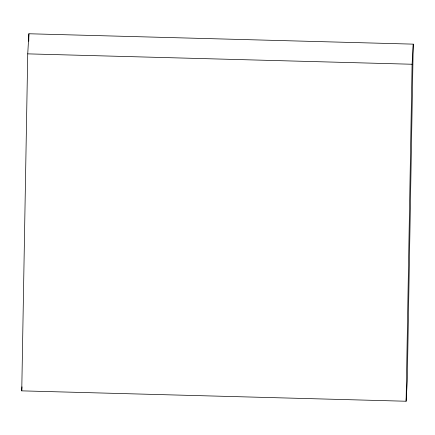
<?xml version="1.0" encoding="UTF-8"?>
<svg xmlns="http://www.w3.org/2000/svg" width="435" height="435" viewBox="0 0 435 435"><rect width="100%" height="100%" fill="white"/><g stroke="black" fill="none" stroke-linecap="round" stroke-linejoin="round"><path stroke-width="0.65" d="M21.75 390.858L27.737 53.864L28.895 33.761L413.25 44.142L407.263 381.136L406.105 401.239L21.75 390.858L21.984 386.835M28.764 41.238L28.895 33.761M406.105 401.239L412.092 64.249L413.25 44.142M27.737 53.864L412.092 64.249"/></g></svg>
